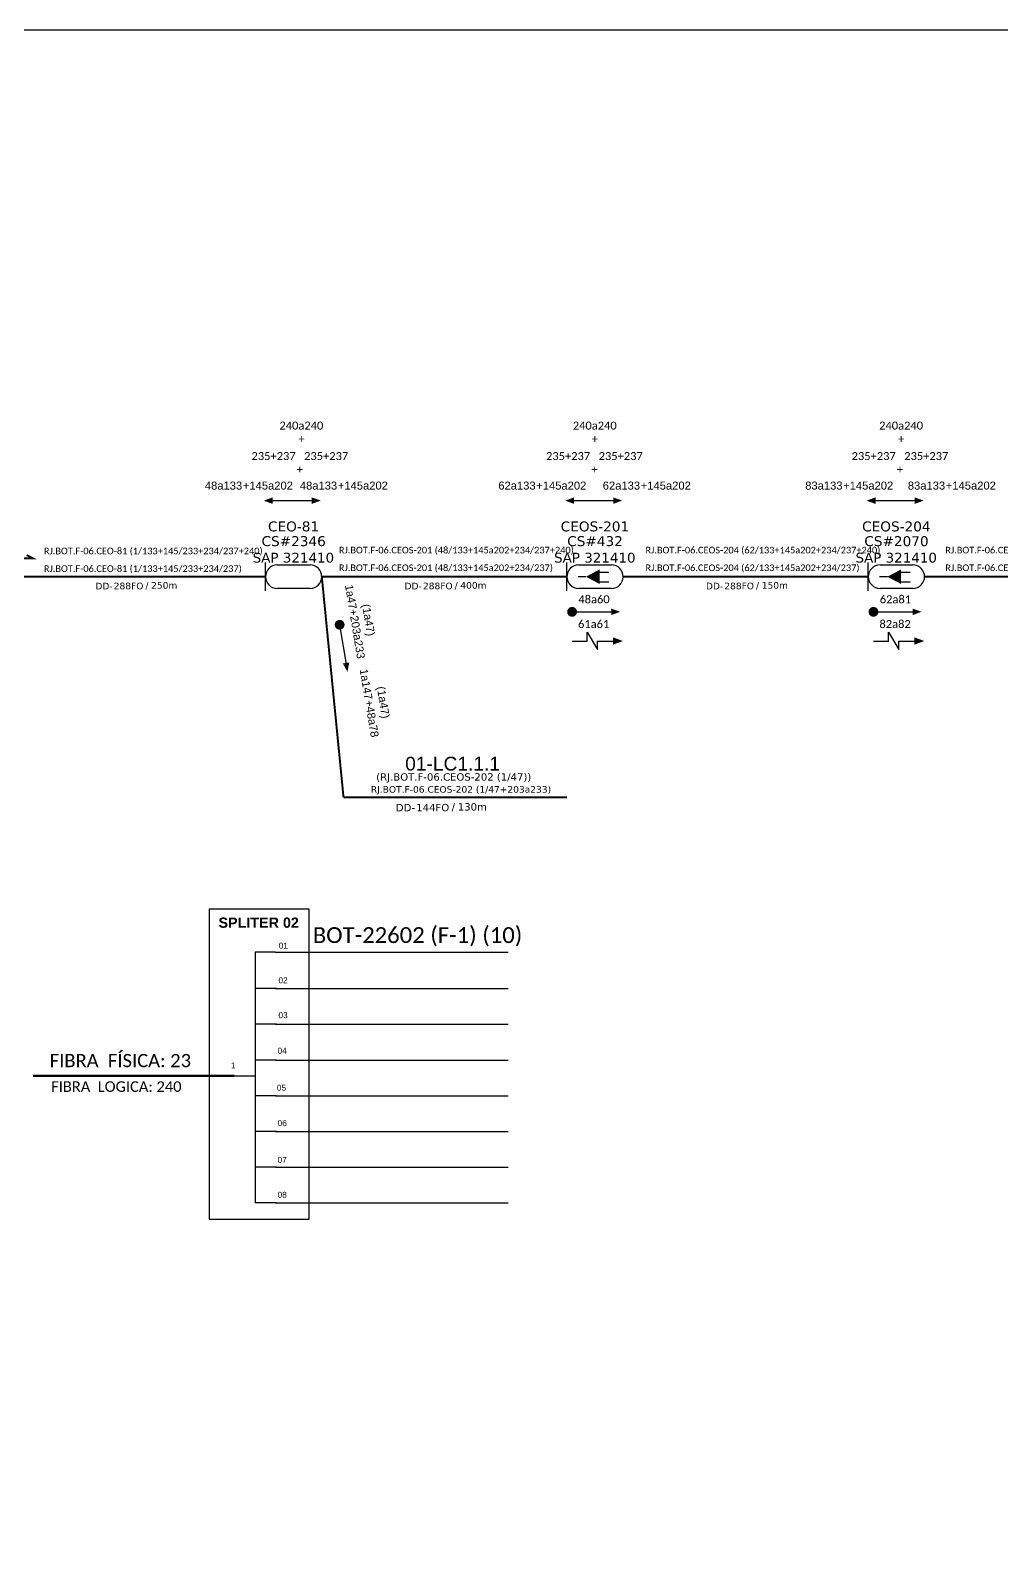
# Model space of a CAD drawing. Extents: x -89 to 749, y 705 to 1299.
# Drawn here: x 231.6 to 399.9, y 1037.4 to 1299 of the extents above; entities that cross this region are included whole.
import ezdxf
from ezdxf.enums import TextEntityAlignment as Align

# ---------------------------------------------------------------- set-up
doc = ezdxf.new("R2010")
doc.units = 0
doc.linetypes.add('ARILSUPP', pattern=[2.98, 1.42, -0.71, 0.14, -0.71])
for name, color, linetype in [('20.4-CEOS', 1, 'Continuous'), ('20.5-CABO AÉREO', 1, 'Continuous'), ('CEO', 1, 'Continuous'), ('LC1', 3, 'Continuous'), ('SETA', 7, 'Continuous')]:
    doc.layers.add(name, color=color, linetype=linetype)
doc.layers.add('40.1-ETIQUETAS', color=1, linetype='Continuous', lineweight=20)
doc.styles.add('ARIAL', font='arial.ttf')
doc.styles.add('siredit', font='verdana.ttf')
doc.styles.get("Standard").update_dxf_attribs({"font": 'arial.ttf'})

# ---------------------------------------------------------------- blocks, each defined once
blk = doc.blocks.new('ETIQUETA_RS5F')
at = {"layer": '40.1-ETIQUETAS', "color": 0, "style": 'siredit'}
blk.add_text('/', height=1.5, dxfattribs=at).set_placement((1.58, -1.95), align=Align.MIDDLE_RIGHT)
for tag, p in [('ETIQUETA_R_PRIMARIA', (1.21, 4.1)), ('ETIQUETA_R_SECUNDARIA', (1.21, 2.1)), ('F_ATIVAS/F_MORTAS', (1.14, -4.24))]:
    blk.add_attdef(tag, text='', height=1.5, dxfattribs=at).set_placement(p, align=Align.MIDDLE_CENTER)
for tag, p in [('TIPO_CABO', (-6.58, -2.12)), ('CAP_CABO', (0.4, -2.09))]:
    blk.add_attdef(tag, text='', height=1.5, dxfattribs=at).set_placement(p, align=Align.MIDDLE_RIGHT)
blk.add_attdef('METROS', text='', height=1.5, dxfattribs=at).set_placement((2.14, -1.95), align=Align.MIDDLE_LEFT)
for tag, p in [('FUSÃO_1', (0.85, -8.39)), ('FUSÃO_2', (0.85, -10.6)), ('FUSÃO_3', (0.85, -12.93)), ('FUSÃO_4', (0.85, -15.14)), ('FUSÃO_5', (0.85, -17.16))]:
    blk.add_attdef(tag, text='', height=1.5, dxfattribs=at).set_placement(p, align=Align.CENTER)

msp = doc.modelspace()

# ---------------------------------------------------------------- linework, layer by layer
at = {"color": 7, "linetype": 'Continuous'}
for p, q in [((270.58, 1139.32), (270.58, 1095.93)), ((274.1, 1139.32), (270.58, 1139.32)), ((274.27, 1133.04), (270.58, 1133.04)), ((274.27, 1126.85), (270.58, 1126.85)), ((274.27, 1120.63), (270.58, 1120.63)), ((266.93, 1117.9), (270.56, 1117.9)), ((274.27, 1114.47), (270.58, 1114.47)), ((274.27, 1108.3), (270.58, 1108.3)), ((274.27, 1102.11), (270.58, 1102.11)), ((274.27, 1095.93), (270.58, 1095.93))]:
    msp.add_line(p, q, dxfattribs=at)
at = {"color": 10, "linetype": 'Continuous'}
for p, q in [((274.1, 1139.32), (314.36, 1139.32)), ((274.1, 1133.04), (314.36, 1133.04)), ((274.1, 1126.85), (314.36, 1126.85)), ((274.1, 1120.63), (314.36, 1120.63)), ((274.1, 1114.47), (314.36, 1114.47)), ((274.1, 1108.3), (314.36, 1108.3)), ((274.1, 1102.11), (314.36, 1102.11)), ((274.1, 1095.93), (314.36, 1095.93))]:
    msp.add_line(p, q, dxfattribs=at)
at = {"color": 1, "linetype": 'Continuous', "lineweight": 60}
msp.add_line((266.93, 1117.9), (232.13, 1117.9), dxfattribs=at)
msp.add_lwpolyline([(-89.32, 705.02), (749.25, 705.02), (749.25, 1299.02), (-89.32, 1299.02), (-89.32, 705.02)])
at = {"color": 7}
for points in [[(273.6, 1217.55), (280.37, 1217.55)], [(325.79, 1217.55), (332.57, 1217.55)], [(377.99, 1217.55), (384.76, 1217.55)], [(325.44, 1198.28), (332.21, 1198.28)], [(377.64, 1198.28), (384.41, 1198.28)], [(328.04, 1193.23), (328.04, 1194.74), (329.83, 1191.74), (329.83, 1193.23)], [(380.23, 1193.23), (380.23, 1194.74), (382.03, 1191.74), (382.03, 1193.23)]]:
    msp.add_lwpolyline(points, dxfattribs=at)
at = {"color": 5, "const_width": 0.334}
msp.add_lwpolyline([(226.7, 1207.57), (232.05, 1207.57), (230.98, 1208.11)], dxfattribs=at)
at = {"color": 7, "const_width": 0.849}
for points in [[(325.02, 1198.28, 1), (325.87, 1198.29, 1)], [(377.21, 1198.28, 1), (378.06, 1198.29, 1)], [(285.12, 1196.47, 1), (285.26, 1195.63, 1)]]:
    msp.add_lwpolyline(points, format="xyb", close=True, dxfattribs=at)
at = {"color": 7}
msp.add_lwpolyline([(262.61, 1093.11), (279.89, 1093.11), (279.89, 1146.77), (262.61, 1146.77)], close=True, dxfattribs=at)
at = {"layer": '20.4-CEOS', "color": 7}
for p, q in [((274.37, 1206.4), (280.07, 1206.4)), ((326.57, 1206.4), (332.27, 1206.4)), ((378.77, 1206.4), (384.46, 1206.4)), ((280.07, 1202.33), (274.37, 1202.33)), ((332.27, 1202.33), (326.57, 1202.33)), ((384.46, 1202.33), (378.77, 1202.33))]:
    msp.add_line(p, q, dxfattribs=at)
for points in [[(272.34, 1201.92), (272.34, 1206.81)], [(324.54, 1201.92), (324.54, 1206.81)], [(376.74, 1201.92), (376.74, 1206.81)], [(327.85, 1204.37), (326.48, 1204.37)], [(330.09, 1205.17), (331.82, 1205.17)], [(380.04, 1204.37), (378.67, 1204.37)], [(382.29, 1205.17), (384.02, 1205.17)], [(330.09, 1203.48), (331.82, 1203.48)], [(382.29, 1203.48), (384.02, 1203.48)]]:
    msp.add_lwpolyline(points, dxfattribs=at)
for points in [[(327.85, 1204.37, 0, 2.51, 0), (330.2, 1204.37, 2.51, 2.51, 0)], [(380.04, 1204.37, 0, 2.51, 0), (382.4, 1204.37, 2.51, 2.51, 0)]]:
    msp.add_lwpolyline(points, format="xyseb", dxfattribs=at)
for centre, start, end in [((274.37, 1204.37), 90, 270), ((280.07, 1204.37), 270, 90), ((326.57, 1204.37), 90, 270), ((332.27, 1204.37), 270, 90), ((378.77, 1204.37), 90, 270), ((384.46, 1204.37), 270, 90)]:
    msp.add_arc(centre, 2.03, start, end, dxfattribs=at)
at = {"layer": '20.5-CABO AÉREO', "color": 5, "ltscale": 8, "const_width": 0.339}
for points in [[(229.91, 1204.37), (272.34, 1204.37)], [(282.1, 1204.37), (324.54, 1204.37)], [(334.3, 1204.37), (376.74, 1204.37)], [(386.5, 1204.37), (428.93, 1204.37)]]:
    msp.add_lwpolyline(points, dxfattribs=at)
at = {"layer": '20.5-CABO AÉREO', "color": 7, "ltscale": 8, "const_width": 0.339}
for points in [[(282.1, 1204.37), (285.86, 1166.17)], [(285.86, 1166.17), (324.54, 1166.17)]]:
    msp.add_lwpolyline(points, dxfattribs=at)
at = {"layer": 'SETA', "color": 7}
for points in [[(285.19, 1196.05), (286.38, 1188.85)], [(325.44, 1193.23), (328.04, 1193.23)], [(329.83, 1193.23), (332.54, 1193.23)], [(377.64, 1193.23), (380.23, 1193.23)], [(382.03, 1193.23), (384.74, 1193.23)]]:
    msp.add_lwpolyline(points, dxfattribs=at)
for points in [[(273.6, 1216.98), (272.04, 1217.54), (273.59, 1218.11)], [(280.37, 1218.11), (281.92, 1217.56), (280.37, 1216.98)], [(332.56, 1218.11), (334.12, 1217.56), (332.57, 1216.98)], [(377.99, 1216.98), (376.43, 1217.54), (377.99, 1218.11)], [(384.76, 1218.11), (386.32, 1217.56), (384.77, 1216.98)], [(332.21, 1198.85), (333.77, 1198.29), (332.22, 1197.72)], [(384.41, 1198.85), (385.97, 1198.29), (384.41, 1197.72)], [(332.54, 1193.86), (334.25, 1193.23), (332.54, 1192.61)], [(384.74, 1193.86), (386.45, 1193.23), (384.74, 1192.61)], [(286.85, 1189.52), (286.55, 1187.9), (285.74, 1189.34)]]:
    msp.add_solid(points, dxfattribs=at)
at = {"layer": 'SETA', "color": 8}
msp.add_solid([(325.8, 1216.98), (324.24, 1217.54), (325.79, 1218.11)], dxfattribs=at)

# ---------------------------------------------------------------- block references
at = {"layer": '40.1-ETIQUETAS', "color": 7}
ref = msp.add_blockref('ETIQUETA_RS5F', (303.83, 1166.17), dxfattribs=dict(at, xscale=0.8487199384469836, yscale=0.8487199384469836, zscale=0.8487199384469836))
ref.add_attrib('ETIQUETA_R_SECUNDARIA', '(RJ.BOT.F-06.CEOS-202 (1/47))', dxfattribs={"color": 0, "height": 1.2731, "style": 'siredit'}).set_placement((304.95, 1169.69), align=Align.MIDDLE_CENTER)
ref.add_attrib('TIPO_CABO', 'DD-', dxfattribs={"color": 0, "height": 1.273, "style": 'siredit'}).set_placement((298.24, 1164.37), align=Align.MIDDLE_RIGHT)
ref.add_attrib('CAP_CABO', '144FO', dxfattribs={"color": 0, "height": 1.273, "style": 'siredit'}).set_placement((304.17, 1164.39), align=Align.MIDDLE_RIGHT)
ref.add_attrib('METROS', '130m', dxfattribs={"color": 0, "height": 1.273, "style": 'siredit'}).set_placement((305.65, 1164.51), align=Align.MIDDLE_LEFT)

# ---------------------------------------------------------------- texts
at = {"attachment_point": 5}
for s, insert, char_height, width in [('{\\fArial|b1|i0|c0|p34;\\C10;SPLITER 02}', (271.17, 1144.44), 1.7753, 17.28), ('{\\fCalibri|b0|i0|c0|p34;\\C7;BOT-22602 (F-1) (10)}', (298.68, 1142), 2.7432, 80.6352), ('\\C7;\\fArial|b0|i0|;\\H1.0273588255048;01 ', (275.44, 1140.47), 1.7753, 3.5602), ('\\C7;\\fArial|b0|i0|;\\H1.0273588255048;02 ', (275.39, 1134.47), 1.7753, 3.7582), ('\\C7;\\fArial|b0|i0|;\\H1.0273588255048;03 ', (275.39, 1128.42), 1.7753, 3.456), ('\\C7;\\fArial|b0|i0|;\\H1.0273588255048;04 ', (275.24, 1122.27), 1.7753, 3.7582), ('{\\fCalibri|b0|i0|c0|p34;\\C7;FIBRA  FÍSICA: 23}', (247.22, 1120.55), 2.2859, 34.56), ('\\C7;\\fArial|b0|i0|;\\H1.0273588255048;1', (266.76, 1119.72), 1.7753, 1.7584), ('{\\fCalibri|b0|i0|c0|p34;\\C7;FIBRA  LOGICA: 240}', (246.52, 1116.05), 1.8289, 34.56), ('\\C7;\\fArial|b0|i0|;\\H1.0273588255048;05 ', (275.11, 1115.86), 1.7753, 4.6222), ('\\C7;\\fArial|b0|i0|;\\H1.0273588255048;06 ', (275.24, 1109.72), 1.7753, 3.7582), ('\\C7;\\fArial|b0|i0|;\\H1.0273588255048;07 ', (275.24, 1103.36), 1.7753, 3.7582), ('\\C7;\\fArial|b0|i0|;\\H1.0273588255048;08 ', (275.24, 1097.31), 1.7753, 3.7582)]:
    msp.add_mtext(s, dxfattribs=dict(at, insert=insert, char_height=char_height, width=width))
at = {"layer": '20.4-CEOS', "color": 7, "style": 'siredit'}
for s, height, p in [('CS#2346', 1.721, (277.23, 1210.53)), ('CS#432', 1.721, (329.42, 1210.53)), ('CS#2070', 1.721, (381.62, 1210.53)), ('SAP 321410', 1.697, (277.18, 1207.67)), ('SAP 321410', 1.697, (329.38, 1207.67)), ('SAP 321410', 1.697, (381.58, 1207.67))]:
    msp.add_text(s, height=height, dxfattribs=at).set_placement(p, align=Align.MIDDLE_CENTER)
at = {"layer": '40.1-ETIQUETAS', "color": 7}
for s, height, style, p in [('48a133', 1.386, 'ARIAL', (261.85, 1219.46)), ('+145a202', 1.386, 'ARIAL', (268.43, 1219.46)), ('48a133', 1.386, 'ARIAL', (278.3, 1219.46)), ('+145a202', 1.386, 'ARIAL', (284.88, 1219.46)), ('+145a202', 1.386, 'ARIAL', (319.24, 1219.46)), ('62a133', 1.386, 'ARIAL', (330.76, 1219.46)), ('+145a202', 1.386, 'ARIAL', (337.34, 1219.46)), ('83a133', 1.386, 'ARIAL', (365.82, 1219.46)), ('+145a202', 1.386, 'ARIAL', (372.39, 1219.46)), ('83a133', 1.386, 'ARIAL', (383.59, 1219.46)), ('+145a202', 1.386, 'ARIAL', (390.17, 1219.46)), ('RJ.BOT.F-06.CEOS-202 (1/47+203a233)', 1.1458, 'siredit', (290.59, 1166.96))]:
    msp.add_text(s, height=height, dxfattribs=dict(at, style=style)).set_placement(p)
at = {"layer": '40.1-ETIQUETAS', "color": 0, "style": 'ARIAL'}
msp.add_text('62a133', height=1.386, dxfattribs=at).set_placement((312.67, 1219.46))
at = {"layer": '40.1-ETIQUETAS', "color": 5, "style": 'siredit'}
for s, height, p in [('DD-', 1.146, (245.88, 1202.75)), ('288FO', 1.146, (251.21, 1202.77)), ('/', 1.15, (252.09, 1202.87)), ('DD-', 1.146, (299.42, 1202.75)), ('288FO', 1.146, (304.76, 1202.77)), ('/', 1.15, (305.64, 1202.87)), ('DD-', 1.146, (351.62, 1202.75)), ('288FO', 1.146, (356.95, 1202.77)), ('/', 1.15, (357.83, 1202.87))]:
    msp.add_text(s, height=height, dxfattribs=at).set_placement(p, align=Align.MIDDLE_RIGHT)
for s, p in [('250m', (252.54, 1202.87)), ('400m', (306.09, 1202.87)), ('150m', (358.29, 1202.87))]:
    msp.add_text(s, height=1.146, dxfattribs=at).set_placement(p, align=Align.MIDDLE_LEFT)
at = {"layer": '40.1-ETIQUETAS', "color": 0, "style": 'ARIAL'}
for s, p in [('1a47+', (286.11, 1202.89)), ('1a147', (288.66, 1188.29))]:
    msp.add_text(s, height=1.386, rotation=279.4257, dxfattribs=at).set_placement(p)
at = {"layer": '40.1-ETIQUETAS', "color": 7, "style": 'ARIAL'}
for s, p in [('(1a47)', (289.06, 1199.52)), ('203a233', (287, 1197.51)), ('(1a47)', (291.61, 1185.26)), ('+48a78', (289.56, 1182.89))]:
    msp.add_text(s, height=1.386, rotation=279.4257, dxfattribs=at).set_placement(p)
at = {"layer": '40.1-ETIQUETAS', "color": 7, "char_height": 1.3859, "attachment_point": 5, "style": 'ARIAL'}
for s, insert, width in [('{\\fCalibri|b0|i0|c0|p34;\\C256;240a240    \\P+}', (278.56, 1229.39), 40.825), ('{\\fCalibri|b0|i0|c0|p34;\\C256;240a240    \\P+}', (329.37, 1229.39), 40.825), ('{\\fCalibri|b0|i0|c0|p34;\\C256;240a240    \\P+}', (382.42, 1229.39), 40.825), ('{\\fCalibri|b0|i0|c0|p34;\\C0;\\c16777215;235+237   235+237  \\C1;   \\P\\C7;+}', (278.3, 1224.11), 40.825), ('{\\fCalibri|b0|i0|c0|p34;\\C0;\\c16777215;235+237   235+237  \\C1;   \\P\\C7;+}', (329.31, 1224.11), 40.825), ('{\\fCalibri|b0|i0|c0|p34;\\C0;\\c16777215;235+237   235+237  \\C1;   \\P\\C7;+}', (382.23, 1224.11), 40.825), ('{\\fCalibri|b0|i0|c0|p34;48a60}', (329.24, 1200.45), 23.6748), ('{\\fCalibri|b0|i0|c0|p34;62a81}', (381.44, 1200.45), 23.6748), ('{\\fCalibri|b0|i0|c0|p34;61a61}', (329.18, 1196.17), 23.6748), ('{\\fCalibri|b0|i0|c0|p34;82a82}', (381.38, 1196.17), 23.6748)]:
    msp.add_mtext(s, dxfattribs=dict(at, insert=insert, width=width))
at = {"layer": '40.1-ETIQUETAS', "color": 0, "char_height": 1.1458, "attachment_point": 1, "style": 'siredit'}
for s, insert, width in [('{\\fCalibri|b0|i0|c0|p34;\\C1;RJ.BOT.F-06.CEO-81 (1/133+145/233+234/237+240)}', (233.97, 1209.4), 40.3649), ('{\\fCalibri|b0|i0|c0|p34;\\C1;RJ.BOT.F-06.CEOS-201 (48/133+145a202+234/237+240)}', (285.06, 1209.55), 50.6795), ('{\\fCalibri|b0|i0|c0|p34;\\C1;RJ.BOT.F-06.CEOS-204 (62/133+145a202+234/237+240)}', (338.15, 1209.55), 50.6795), ('{\\fCalibri|b0|i0|c0|p34;\\C1;RJ.BOT.F-06.CEOS-205 (83/133+145a202+234/237+240)}', (390.08, 1209.55), 50.6795)]:
    msp.add_mtext(s, dxfattribs=dict(at, insert=insert, width=width))
at = {"layer": '40.1-ETIQUETAS', "color": 3, "char_height": 1.1458, "attachment_point": 1, "style": 'siredit'}
for s, insert, width in [('{\\fCalibri|b0|i0|c0|p34;RJ.BOT.F-06.CEO-81 (1/133+145/233+234/237)}', (233.97, 1206.34), 40.3649), ('{\\fCalibri|b0|i0|c0|p34;RJ.BOT.F-06.CEOS-201 (48/133+145a202+234/237)}', (285.06, 1206.49), 50.6795), ('{\\fCalibri|b0|i0|c0|p34;RJ.BOT.F-06.CEOS-204 (62/133+145a202+234/237)}', (338.15, 1206.49), 50.6795), ('{\\fCalibri|b0|i0|c0|p34;RJ.BOT.F-06.CEOS-205 (83/133+145a202+234/237)}', (390.08, 1206.49), 50.6795)]:
    msp.add_mtext(s, dxfattribs=dict(at, insert=insert, width=width))
at = {"layer": 'CEO', "color": 7, "style": 'siredit'}
for s, p in [('CEO-81', (277.21, 1213.08)), ('CEOS-201', (329.4, 1213.08)), ('CEOS-204', (381.6, 1213.08))]:
    msp.add_text(s, height=1.721, dxfattribs=at).set_placement(p, align=Align.MIDDLE_CENTER)
at = {"layer": 'LC1', "color": 7, "linetype": 'ARILSUPP', "style": 'ARIAL'}
msp.add_text('01-LC1.1.1', height=2.376, dxfattribs=at).set_placement((304.75, 1171.99), align=Align.MIDDLE_CENTER)

doc.saveas('drawing.dxf')
